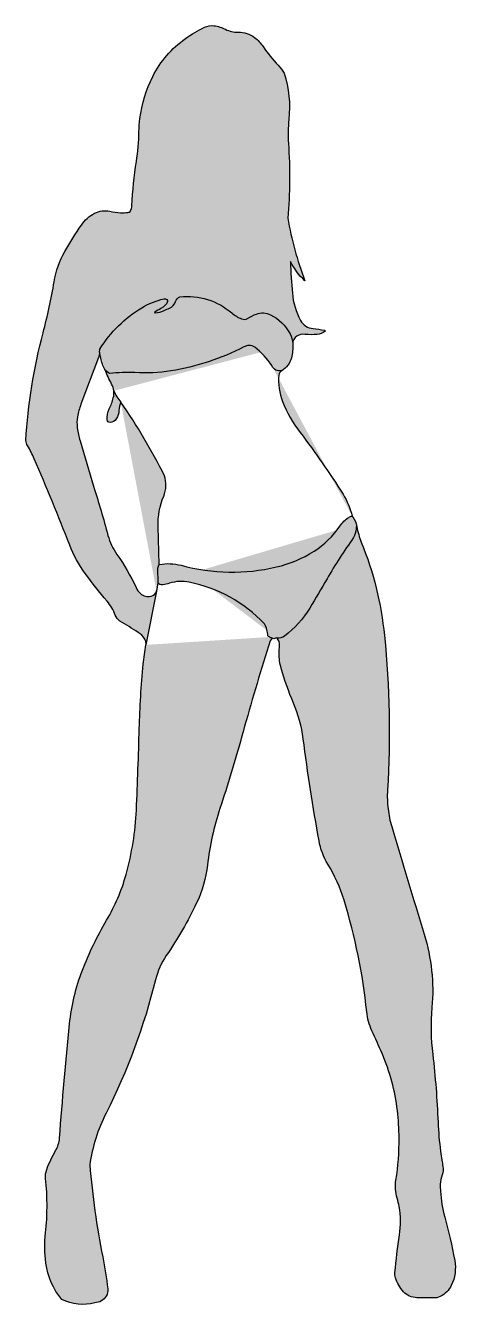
# Model space of a CAD drawing. Header units: millimetres. Extents: x 1112 to 5079, y -1316 to 2405.
# Drawn here: x 2820 to 3390, y -1316 to 382 of the extents above; entities that cross this region are included whole.
import ezdxf

# ---------------------------------------------------------------- set-up
doc = ezdxf.new("R2010")
doc.units = ezdxf.units.MM
doc.layers.add('dwgmodels.com', color=7, linetype='Continuous', true_color=0xfd634e)

msp = doc.modelspace()

# ---------------------------------------------------------------- hatches: boundary and pattern name
h = msp.add_hatch(color=256)
h.dxf.hatch_style = 1
edge = h.paths.add_edge_path(flags=16)
edge.add_line((2916.57958408356, -58.66918282587812), (2893.292369425802, -120.8138023461051))
edge.add_arc((2983.420567727424, -154.5871960331271), 96.24829479130997, 159.4577115100455, 169.6022776727724)
edge.add_arc((2934.467496331441, -145.6046377216798), 46.47792656965865, 169.6022776730136, 187.8609376167682)
edge.add_arc((3013.557406564152, -134.6849597155561), 126.3180998433668, 187.8609376166667, 195.930295230757)
edge.add_arc((5411.683755932486, 549.8104118968419), 2620.219441375042, 195.9302952307942, 197.3083459449822)
edge.add_arc((1101.455304093148, -793.3650397555543), 1894.444400038508, 15.25645549708969, 17.30834594495758, ccw=False)
edge.add_arc((3007.023526180161, -273.6168486437757), 80.73367577942314, 195.2564554971557, 215.2864078172767)
edge.add_arc((2721.286074824316, -475.8284915276424), 269.3169485952903, 24.475587449166028, 35.28640781719781, ccw=False)
edge.add_arc((2987.739727231786, -354.5356487674898), 23.44490442883579, 204.4755874492527, 228.4425681545275)
edge.add_arc((2982.792372610971, -360.1163340183747), 15.98699818019309, 228.442568154485, 282.6863482550091)
edge.add_arc((2984.126085290494, -366.0410657803724), 9.914005840073836, 282.6863482550079, 342.4719619117009)
edge.add_arc((2945.534029472014, -353.852271374122), 50.38514965112182, 342.4719619116621, 368.2107131842797)
edge.add_arc((3022.465653154173, -342.7515712473973), 27.34322525583749, 164.9041880729204, 188.2107131843585, ccw=False)
edge.add_arc((3000.491166893993, -336.824122955795), 4.58333312849021, 135.0958119270161, 164.9041880727497, ccw=False)
edge.add_line((2997.244845940539, -333.5886411008187), (2995.721986211178, -283.2589551674264))
edge.add_arc((3094.292466884151, -280.2764407183082), 98.61559233985355, 157.6672276504153, 181.7331088132555, ccw=False)
edge.add_arc((2966.453112378501, -227.7602584496663), 39.59023228593562, 337.6672276504432, 377.9151353636286)
edge.add_arc((2296.121329483972, -570.0186135667295), 791.7655813239351, 26.59323375025918, 34.82135334898648)
edge.add_arc((2981.171994779364, -131.2657642366771), 37.52085848209193, 159.1397678071074, 176.628003835921)
edge.add_arc((2920.07201772926, -127.6657244457454), 23.68508470988506, 328.18920924321014, 356.6280038359955, ccw=False)
edge.add_arc((2931.610947065541, -134.8231727167931), 10.1065738938785, 271.81079075678565, 328.18920924313244, ccw=False)
edge.add_arc((2931.81196817825, -141.1816248609647), 3.744944923443552, 184.0256330494948, 271.81079075681214, ccw=False)
edge.add_arc((2957.122107651849, -139.4003884946078), 29.11768547636497, 154.4468132773686, 184.0256330494231, ccw=False)
edge.add_arc((2855.992463127189, -91.04873683229955), 82.97641436906514, 334.4468132774257, 345.2588153770746)
edge.add_arc((2912.240002638659, -105.8482245549389), 24.81448061556142, 345.2588153771597, 388.6195820194427)
edge.add_arc((3107.149176221903, -2.833947708810527), 195.6455329466469, 201.5065545142072, 207.760901086824, ccw=False)
edge.add_arc((2960.142433310132, -53.60239590237151), 40.80907110884458, 188.4350068445011, 210.8992829511822, ccw=False)
edge.add_arc((2870.045660863139, -67.1123962634761), 50.29507939604098, 8.603376458128317, 18.24207666888448)
edge.add_arc((2892.849655967561, -50.90549060649087), 24.96766719715383, 341.8835181847111, 358.93764758807805, ccw=False)
edge = h.paths.add_edge_path()
edge.add_arc((3508.971995344358, 117.8864865672019), 548.6284414871246, 171.1860314503461, 177.3674291334341, ccw=False)
edge.add_arc((2675.33508841443, 247.1484150855897), 294.9704790669443, 351.1860314503582, 358.809807386178)
edge.add_arc((3143.39773355932, 237.4240540501214), 173.1931707154582, 172.9572795038358, 178.809807386195, ccw=False)
edge.add_arc((3140.641172763335, 237.7646036631258), 170.4156535758389, 153.16389480272, 172.9572795038339, ccw=False)
edge.add_arc((3112.236940979061, 252.1350869619652), 138.5831046126002, 125.4485453736095, 153.1638948026856, ccw=False)
edge.add_arc((3133.569093070241, 222.1716306174621), 175.3644780093368, 115.7872827149431, 125.44854537362801, ccw=False)
edge.add_arc((3066.946864450297, 360.0644296761737), 22.22093299834306, 82.03068982428869, 115.78728271494029, ccw=False)
edge.add_arc((3063.586527831955, 336.0611092759283), 46.45832667888154, 62.60894733884942, 82.0306898242477, ccw=False)
edge.add_arc((3100.683704893647, 407.6561809895276), 34.17699337146578, 242.6089473389276, 272.1366210109006)
edge.add_arc((3103.208318080902, 339.9873607004289), 33.53890513888112, 52.29338017538697, 92.1366210108032, ccw=False)
edge.add_arc((3092.344169242865, 325.9341506695786), 51.30185653064648, 33.63364430812828, 52.29338017553499, ccw=False)
edge.add_arc((3284.551275260435, 453.7989962346426), 179.5508894678082, 213.6336443080534, 223.7912694556379)
edge.add_arc((3116.629562041511, 292.8169735775076), 53.07093536632207, 29.666693255862526, 43.79126945553389, ccw=False)
edge.add_arc((3021.871901498349, 273.4081392623836), 148.0920959473495, -6.093048732832472, 17.964820107466494, ccw=False)
edge.add_arc((3350.930030697351, 238.2823475149029), 182.8354998161873, 173.9069512671161, 183.9919738026769)
edge.add_arc((2534.800771366212, 181.3279144794459), 635.2786580974771, -4.94862580365492, 3.991973802681173, ccw=False)
edge.add_arc((3636.875506957419, 209.8019089611207), 476.4972622851515, 190.0649409959733, 200.4360852626587)
edge.add_arc((3249.373943435665, 107.4247265183236), 87.04836282531426, 206.1783317575824, 227.3238601589142, ccw=False)
edge.add_line((3171.254542475839, 69.02190547291684), (3171.743268671602, 52.42562087757142))
edge.add_line((3171.743268671602, 52.42562087757142), (3173.780164010339, 26.9568390431341))
edge.add_arc((3263.27681133088, 34.11443711529212), 89.78240970134316, 184.5725639401679, 208.95576852881)
edge.add_arc((3203.392080317299, 0.9801975281274338), 21.34222529489562, 208.9557685289495, 264.2072468627713)
edge.add_arc((3180.386005856466, -225.7956739998237), 206.5976250370706, 79.96222774542821, 84.20724686265783, ccw=False)
edge.add_arc((3216.227986799245, -23.30639369624606), 0.9606725315363844, -54.98188906214568, 79.96222774727278, ccw=False)
edge.add_arc((3204.188342244083, -6.123561865064342), 21.94168181977869, 277.0899259558691, 305.01811093601134, ccw=False)
edge.add_arc((3198.660959681652, 38.3166204588023), 66.72428740464797, 262.91007404408185, 277.08992595591815, ccw=False)
edge.add_arc((3188.353232963034, -44.55755181855752), 16.78845210713689, 82.91007404409541, 120.94995217831)
edge.add_arc((3185.47318295147, -39.75484603346717), 11.18839220323843, 120.9499521782388, 183.5783036676408)
edge.add_arc((3114.568390677685, -44.18884211867547), 59.85490367098353, -14.541027956709684, 3.578303667651312, ccw=False)
edge.add_arc((3145.556593986377, -52.22661472701646), 27.84124201218195, 300.66001462370735, 345.45897204338826, ccw=False)
edge.add_arc((3163.794685986776, -82.99195065078925), 7.923739384675713, 120.6600146235997, 174.356923073902)
edge.add_arc((3230.192505053337, -89.55271753855327), 74.64490573352971, 174.3569230739563, 201.62616619494)
edge.add_arc((3321.818026683954, -53.22719488957277), 173.2084883074413, 201.6261661949627, 217.3666932835814)
edge.add_arc((2295.729016787675, -836.7867519563451), 1117.846985210488, 32.25866073693129, 37.366693283569475, ccw=False)
edge.add_arc((3163.320963746382, -289.1936305252051), 91.89668764909993, 12.506109422935424, 32.25866073689298, ccw=False)
edge.add_arc((3254.235627169454, -269.0281640035436), 1.227541557732272, 192.5061094219481, 254.1586365116963)
edge.add_arc((3229.634866189122, -288.1226288727995), 30.16153084136354, 9.681927701747725, 36.43569729258218, ccw=False)
edge.add_arc((3358.795838930555, -266.0866676711962), 100.8657200097156, 189.6819277016656, 202.027828974797)
edge.add_arc((2847.534270401727, -472.9386654031521), 450.655939057504, 5.760877527548928, 22.027828974783176, ccw=False)
edge.add_arc((2023.868420226584, -556.0354157644076), 1278.502846803944, -3.474479251951209, 5.760877527533978, ccw=False)
edge.add_arc((3437.394093487339, -641.8583973296704), 137.6258243033201, 176.5255207481703, 186.8271999317326)
edge.add_arc((3441.501332331859, -641.3666610901947), 141.7623947977205, 186.8271999315862, 196.5542238246045)
edge.add_arc((21868.41581893814, 4835.908482451342), 19365.49045401553, 196.5542238246388, 196.9961582743736)
edge.add_arc((3102.649554905854, -899.9861838030749), 257.3144193622279, -4.924504892091591, 16.99615827437782, ccw=False)
edge.add_arc((3664.937119660873, -948.433494424184), 307.0564227128637, 175.0754951078944, 186.7287162420404)
edge.add_arc((2209.056779308196, -1120.199917766388), 1158.921499908482, 2.2685189520399263, 6.728716242067378, ccw=False)
edge.add_arc((3778.431152921067, -1058.030993191737), 411.6837655021355, 182.2685189520389, 187.6796731683623)
edge.add_arc((3912.823166661546, -1039.909027558131), 547.2920948762808, 187.6796731685443, 188.9217321849489)
edge.add_arc((3653.591217827611, -1080.604410793323), 284.8853161663953, 188.921732184597, 190.6029613139928)
edge.add_arc((3353.446590201525, -1136.791007427611), 20.47304892967654, -21.048200032131376, 10.602961314260995, ccw=False)
edge.add_arc((3407.555807900567, -1157.613833636197), 37.50451165470155, 158.9517999675894, 178.852108942108)
edge.add_arc((3478.140678989641, -1159.028153943994), 108.1035508025133, 178.8521089422497, 183.8144106810571)
edge.add_arc((3544.831946898819, -1154.581676759535), 174.9428833447053, 183.8144106810392, 195.162315061507)
edge.add_arc((2658.202671745315, -1394.847424279673), 743.6642693547708, 10.611293156540285, 15.162315061592892, ccw=False)
edge.add_arc((3336.208604431393, -1267.823740507584), 53.86207959559774, -25.808283571152685, 10.611293156527609, ccw=False)
edge.add_arc((3355.8372644377, -1277.316106753933), 32.05865530953619, 296.1879400776335, 334.1917164287286, ccw=False)
edge.add_line((3369.985293486545, -1306.08398214105), (3365.256508171657, -1307.537219286063))
edge.add_line((3365.256508171657, -1307.537219286063), (3339.066243918478, -1307.537219286063))
edge.add_arc((3339.066243918488, -1283.671237827738), 23.86598145832568, 221.6701383796977, 269.999999999976, ccw=False)
edge.add_arc((3360.252562003649, -1264.814715103431), 52.22843063426831, 198.3298616202788, 221.6701383797214, ccw=False)
edge.add_arc((3327.392068858102, -1275.701286980519), 17.61153509172221, 174.979774116496, 198.329861620256, ccw=False)
edge.add_arc((4056.127374703827, -1339.716591609037), 749.1531300900813, 171.1182016786489, 174.979774116565, ccw=False)
edge.add_arc((3205.911607515573, -1206.853061001636), 111.3813367042325, 351.1182016785977, 370.5417914280856)
edge.add_arc((3205.911607515599, -1206.853061001616), 111.3813367042035, 10.54179142807807, 16.45353472169264)
edge.add_arc((3365.121933145856, -1159.833224321138), 54.6270752174548, 170.9925756870556, 196.4535347216441, ccw=False)
edge.add_arc((2975.496994451111, -1098.070941811525), 339.8626868723622, 350.9925756871146, 360.4488437647751)
edge.add_arc((2975.496994451519, -1098.070941811677), 339.862686871956, 0.4488437648012338, 6.605902918498556)
edge.add_arc((3046.071202413377, -1089.897858986215), 268.8167995010783, 6.605902918489913, 23.40687206862457)
edge.add_arc((1676.514149632555, -1682.753154297981), 1761.185360547877, 23.40687206858451, 24.48325112252147)
edge.add_arc((3352.732684539212, -919.4480422425667), 80.64613849174701, 185.9266114942988, 204.4832511225583, ccw=False)
edge.add_arc((2500.829991087712, -1007.883539624674), 775.8344720927194, 5.926611494280545, 17.11007840668785)
edge.add_arc((3036.727694334414, -842.9166870600676), 215.1202750277951, 17.11007840667764, 31.1228359753217)
edge.add_arc((3299.085894039202, -684.5094508065879), 91.35105715484674, 190.1772591913104, 211.122835975416, ccw=False)
edge.add_arc((6011.674160736571, -197.5491935601512), 2847.301963241846, 187.4157567033533, 190.1772591912146, ccw=False)
edge.add_arc((3008.911371303494, -588.3797266017888), 180.7886686847362, 7.415756703416326, 23.04868283483443)
edge.add_arc((3531.076167235158, -366.2101209094398), 386.6753458605483, 195.7839280846251, 203.0486828347635, ccw=False)
edge.add_arc((3229.764448131802, -451.381462330696), 73.55730187630861, 187.8946362578482, 195.7839280846007, ccw=False)
edge.add_arc((3229.764448131853, -451.3814623305445), 73.55730187638078, 172.2075935032503, 187.8946362579596, ccw=False)
edge.add_arc((3145.131024381236, -439.7995522467693), 11.86492624335544, 352.2075935030594, 405.7713969028463)
edge.add_arc((3152.379782360042, -432.352932329905), 1.472783036992884, 45.77139690296817, 132.9915590537409)
edge.add_arc((3149.210491721558, -428.9532802189564), 3.175016187012041, 227.0084409462451, 312.9915590537549, ccw=False)
edge.add_line((3147.045478003547, -431.2756590400386), (3144.503956735552, -434.8012621543012))
edge.add_line((3144.503956735552, -434.8012621543012), (3139.940751803642, -449.3595067188999))
edge.add_arc((6462.134847303993, -1490.683714042528), 3481.570006898551, 162.596675721092, 164.5426608731526)
edge.add_arc((1187.66619957365, -32.17249276742473), 1990.840293734594, 341.69060394691815, 344.54266087317416, ccw=False)
edge.add_arc((3433.244632634211, -775.2351116654633), 374.4851711074722, 161.6906039468946, 173.4973159331813)
edge.add_arc((2902.842787104602, -714.7782849676302), 159.3510824718319, 334.600151068165, 353.49731593319325, ccw=False)
edge.add_arc((2583.217763155204, -563.0101979062467), 513.1783117588456, 325.56834189807495, 334.60015106815393, ccw=False)
edge.add_arc((3087.016739781505, -908.3775879405209), 97.63429694270624, 145.5683418981002, 166.2201034579537)
edge.add_arc((2182.714140621729, -686.5959733109032), 833.4673491920472, 333.1957213093565, 346.2201034579344, ccw=False)
edge.add_arc((3125.984336415102, -1163.164453295962), 223.3562777142296, 153.1957213093372, 171.7236368079546)
edge.add_arc((4032.01002683409, -1034.836117888916), 1131.151916100689, 184.8774859070265, 191.1314203491542)
edge.add_arc((2361.058408198457, -1363.615495978352), 571.8381576454616, 6.797773727703714, 11.131420349160408, ccw=False)
edge.add_arc((2913.908609213699, -1297.713887476224), 15.07396450283398, -30.6480961378997, 6.797773727715196, ccw=False)
edge.add_arc((2911.452184082905, -1296.2583771162), 17.92922890938818, 270.64809613795205, 329.3519038620989, ccw=False)
edge.add_arc((2895.299638669831, -1255.81217042468), 60.62223117359065, 243.20888111142511, 285.651843868417, ccw=False)
edge.add_arc((2939.869353946999, -1249.606363120992), 93.84773146046467, 187.3178936017808, 219.9971534827392, ccw=False)
edge.add_arc((3016.620776287382, -1239.749915191542), 171.2294502127508, 173.8122049817822, 187.3178936017449, ccw=False)
edge.add_arc((2514.042882878133, -1185.26080280213), 334.2936474916612, 353.8122049818165, 366.1877950181836)
edge.add_arc((2872.587478979934, -1146.387670796483), 26.35208974327678, 159.6306320314173, 186.187795018387, ccw=False)
edge.add_arc((2999.797657674795, -1193.61931089209), 162.0475479933572, 149.7999752685317, 159.630632031122, ccw=False)
edge.add_arc((2826.197477785445, -1092.581493143794), 38.81475079103992, 329.7999752685539, 355.7159005781962)
edge.add_arc((8683.451688701778, -1531.356003537774), 5834.851051948217, 174.2217989443907, 175.7159005782678, ccw=False)
edge.add_arc((3153.852758032101, -971.8052610882136), 277.0132198916632, 158.960330468623, 174.2217989444036, ccw=False)
edge.add_arc((3307.936886783324, -1031.075051145187), 442.1035792298787, 149.4189628630739, 158.9603304686221, ccw=False)
edge.add_arc((2710.2513678317, -677.8717663325298), 252.1446040352436, 329.4189628630534, 344.4671289077107)
edge.add_arc((2583.888068210364, -642.7500381441187), 383.2980229084559, 344.4671289077164, 357.4544552751772)
edge.add_arc((-3315.363073757063, -380.4847209607755), 6288.376103052805, 357.4544552751882, 358.4424133756433)
edge.add_arc((4183.841752220644, -584.4009520357046), 1213.60062653408, 174.4048809806151, 178.4424133756295, ccw=False)
edge.add_arc((3303.127974027747, -498.1219590282091), 328.6707853979629, 169.882579539115, 174.404880980547, ccw=False)
edge.add_arc((2968.670736499168, -438.4411290619285), 11.06947597933241, 349.8825795394204, 392.1247763535342)
edge.add_arc((2954.264876125956, -447.4865914414971), 28.07974354785316, 32.12477635326079, 57.86707735365167)
edge.add_arc((1390.316181703357, -2937.454954636135), 2968.467127634572, 57.86707735370171, 58.41796094004151)
edge.add_arc((2952.657555890025, -396.1205987346159), 14.70079891278832, 199.4678426534531, 238.41796093991888, ccw=False)
edge.add_arc((2883.462784388407, -420.5800554590021), 58.68980965815388, 19.46784265363286, 40.75901242884557)
edge.add_arc((3331.334423855303, -34.54639140361189), 532.5893082064933, 215.7006839345216, 220.7590124287699, ccw=False)
edge.add_arc((3037.814617299737, -245.4670816044603), 171.1457934006261, 201.3277799871915, 215.7006839345655, ccw=False)
edge.add_arc((-354.3960552885078, -1569.929848999686), 3470.460290381338, 21.32777998714457, 23.3732932911157)
edge.add_arc((2678.646998306961, -259.0930847074462), 166.2745831935788, 23.37329329114537, 30.10522623061722)
edge.add_arc((2839.654875786467, -165.7404602574875), 19.83895500864552, 189.5436142225712, 210.1052262303448, ccw=False)
edge.add_arc((3545.240599281125, -211.9724862330542), 726.4205047094121, 165.1416878911878, 176.6109515989049, ccw=False)
edge.add_arc((2129.776248341047, 163.5508773174684), 738.0101441621936, 345.1416878911703, 350.5283570976986)
edge.add_arc((2977.371245734872, 22.1433264175968), 121.2996806731437, 150.3094758002646, 170.5283570977345, ccw=False)
edge.add_arc((3333.572308494114, -180.9521041267755), 531.3325464519943, 145.8559018041719, 150.3094758002447, ccw=False)
edge.add_arc((2933.898656500441, 90.09615667904313), 48.41828099298093, 117.7045677293143, 145.8559018041608, ccw=False)
edge.add_arc((2925.220108635818, 106.6231530162217), 29.75122978054589, 77.3016254235896, 117.70456772931439, ccw=False)
edge.add_arc((2949.394224461513, 213.9063556153848), 80.22182799219757, 257.3016254235761, 267.318781253797)
edge.add_arc((2948.436791684394, 193.4616200580691), 59.75468628820611, 267.3187812538059, 276.6576058461976)
edge.add_arc((2951.918009708904, 163.6369936279348), 29.72757819183353, 276.6576058461495, 282.3905541835541)
edge.add_line((2958.296784271759, 134.601840102805), (2960.232758143899, 139.5237665601653))
edge.add_arc((2950.978930189269, 143.1636358862207), 9.943941900707465, 338.5284690433674, 359.5495850425037)
edge = h.paths.add_edge_path(flags=16)
edge.add_line((2993.579780707438, -369.026891421744), (2979.568080081383, -440.3856601900352))
edge.add_arc((3148.140602330576, -422.488851103408), 8.854789156546085, 236.5600830937994, 262.8957008774426, ccw=False)
edge.add_arc((3148.140602330609, -422.4888511035707), 8.85478915642812, 220.3803270863725, 236.5600830930448, ccw=False)
edge.add_arc((3104.694501981454, -430.3021956608172), 36.75957636291476, 3.238591502260925, 29.38943982193625)
edge.add_arc((2999.307290605963, -542.996462037214), 189.6693812057146, 43.57250218227787, 78.54848228194369)
edge.add_arc((3026.465289935979, -408.9300565056232), 52.87991516475784, 78.54848228193487, 107.1113240696907)
edge.add_arc((2992.769398750237, -299.476827971799), 61.6426691550125, 278.23908627534576, 287.1113240697013, ccw=False)
edge.add_arc((3000.54096836363, -353.1484003627653), 7.411359220855848, 248.27141902905828, 278.2390862753174, ccw=False)
edge.add_arc((2999.133443627873, -356.6802245413651), 3.60939815973091, 200.5044478458186, 248.2714190289916, ccw=False)
edge.add_line((3258.751294343074, -280.2516979081211), (3258.311999328882, -286.1999457431211))
edge.add_arc((3227.730155634163, -283.9413896387956), 30.66513067711644, 332.9797030214413, 355.77621183579953, ccw=False)
edge.add_arc((3812.946754355175, -696.6545389563382), 685.7680939857393, 144.4431007687772, 149.874143803145)
edge.add_arc((328.1481683643387, 1325.514140781074), 3343.250068573804, 329.09802517741286, 329.8741438032585, ccw=False)
edge.add_arc((3085.058797859228, -324.5918945675201), 130.2442878575971, 306.9886204382932, 329.0980251773014, ccw=False)
edge.add_arc((3155.114566888964, -417.597466973678), 13.80611854467458, 262.8957008773903, 306.9886204383741, ccw=False)
edge.add_arc((3009.357633556792, -396.3599498479912), 63.92931116216824, 74.72867577298518, 100.92194784577418, ccw=False)
edge.add_arc((3093.778350877758, -87.16186008650021), 256.5863923924962, 254.7286757729827, 283.2730547134196)
edge.add_arc((3115.084099522229, -177.4812242796724), 163.7881032188252, 283.273054713428, 302.2631867604638)
edge.add_arc((3140.667747630005, -218.0081813303611), 115.8615208423312, 302.2631867604539, 326.2024258450469)
edge.add_arc((3270.040768950121, -304.607938324812), 39.82051587672365, 122.60519979767, 146.2024258449772, ccw=False)
edge.add_arc((3255.38561397804, -281.6968924188618), 12.62328087460854, 100.72162126417538, 122.60519979785721, ccw=False)
edge.add_arc((3157.050761048355, -65.19919240904632), 11.30466416516302, 202.1310743977686, 283.83513197388424, ccw=False)
edge.add_arc((3062.016558242464, -124.7346808186636), 101.026322876041, 33.17182299072018, 52.2188049115834)
edge.add_arc((3117.218732317424, -53.52021658990451), 10.92205029148777, 52.21880491162799, 94.26028267790156)
edge.add_arc((3117.758645201214, -60.76802151767752), 18.18993734297196, 94.26028267791422, 117.1595841187817)
edge.add_arc((2960.034175662597, 246.6638244554832), 327.34059417299, 279.26248605214715, 297.1595841187425, ccw=False)
edge.add_arc((2980.543240255708, 120.9061904286267), 199.9215836348557, 265.4766586721257, 279.26248605214715, ccw=False)
edge.add_arc((2959.014478124344, -325.1192357129348), 246.793811480253, 88.66219200998513, 96.41228713295273)
edge.add_arc((2941.726167949867, -61.20470426598091), 21.3055714527604, 218.8146413260158, 241.169031375213, ccw=False)
edge.add_line((2917.813031483249, -51.36840326629863), (2918.544065898965, -47.47023435371739))
edge.add_arc((3059.067177964101, -133.8018571442129), 164.923904022768, 121.07522531261071, 148.4351443521635, ccw=False)
edge.add_arc((3025.643374806234, -78.34037836242894), 100.1695509166014, 102.86536469599707, 121.07522531263339, ccw=False)
edge.add_arc((3004.422940815127, 14.57095861775892), 4.865703364590575, 53.53517620084301, 102.86536469601629, ccw=False)
edge.add_arc((3005.911246508864, 16.58487298895407), 2.361525868382453, -21.937484523386615, 53.53517620079771, ccw=False)
edge.add_arc((2991.629068959002, 22.33712819102324), 17.75857219147677, 296.11002551259156, 338.06251547672963, ccw=False)
edge.add_arc((3030.633815952601, -57.24621618854732), 70.86918300220961, 116.1100255124054, 123.8899744874143)
edge.add_arc((2991.396349463298, 1.167370325047598), 0.5006824790323688, 123.8899744892681, 206.9732780051129)
edge.add_arc((2991.537342500004, 1.239127056140517), 0.6588850860168146, 206.9732780023534, 273.8144250517339)
edge.add_arc((2989.434169844598, 32.78381179420202), 32.2736042915095, 273.8144250528041, 296.2814632346882)
edge.add_arc((3042.475643629193, -74.62492607429803), 87.51802693432393, 111.36049382088359, 116.2814632346035, ccw=False)
edge.add_arc((3005.609091952896, 19.63869627542086), 13.69843976448705, 291.3604938210086, 342.8119873959329)
edge.add_arc((3028.287384796622, 12.62379101406295), 10.04000715462712, 111.4677180876891, 162.811987396015, ccw=False)
edge.add_arc((3034.39437162373, -67.97276590068334), 90.4703505491588, 49.191530904595425, 96.20678984684469, ccw=False)
edge.add_arc((3124.076781585026, 35.89426318327585), 46.75681289596186, 229.1915309045522, 247.5774969684324)
edge.add_arc((3109.691390421081, 1.031558263034384), 9.042788007393654, 247.5774969684427, 301.4583886738191)
edge.add_arc((3150.480000195829, -65.63803914800131), 69.11439916247785, 110.53726593736201, 121.4583886739232, ccw=False)
edge.add_arc((3134.345412200484, -22.56953982942886), 23.12287208048779, 63.61913632344039, 110.53726593728939, ccw=False)
edge.add_arc((3118.174136870907, -55.17370061595801), 59.51712226343306, 28.14397575914171, 63.619136323413215, ccw=False)
edge.add_arc((3143.203609498174, -41.78450905705742), 31.13147535165724, 2.4510548058686936, 28.143975759270177, ccw=False)
edge.add_arc((2988.682185422349, -81.42069258984975), 56.06644838637237, 202.4710720128691, 220.5968893496554)
at = {"layer": 'dwgmodels.com'}
h = msp.add_hatch(color=1, dxfattribs=at)
h.dxf.hatch_style = 1
h.paths.add_polyline_path([(3170.654257798793, -27.10014099280124, 0.1560377961187128), (3144.619736549646, -1.854678680514326, 0.2076276447450934), (3126.2335264259, -0.9162601140897095, 0.04768848911986914), (3114.410633329704, -6.682115395869687, -0.2395291647976396), (3106.242168464968, -7.327561477951349, -0.08039645891761146), (3093.519685181177, 0.5041033707814222, 0.2080697603015471), (3024.612973625812, 21.96726179385314, 0.2278565069500824), (3018.695762262023, 15.5906952623925, -0.2283487039047068), (3010.598539361339, 6.881240943746661, 0.02147508003743343), (3003.724312807384, 3.846338717444269, -0.1141490646564549), (2989.565510036935, 0.510474753870767, -0.04062293579883176), (2999.44455084481, 6.390807951780289, 0.1851246306011697), (3008.101779097588, 15.70261939458464, 0.3417558903263714), (3007.314770181267, 18.48406379770495, 0.2186303936324215), (3003.339539255581, 19.31451322300609, 0.07962313491253344), (2973.939555809553, 7.453875710859847, 0.1199505397294764), (2918.544065898965, -47.47023435371739), (2917.813031483249, -51.36840326629863, -0.04274091839633654), (2919.794433334042, -59.7195179950063, 0.09751509560130658), (2925.125339283444, -74.5590991424533, 0.09784993696158635), (2931.452040789058, -79.86936836722339, -0.03382906518038134), (2964.776381298649, -78.39269507176141, 0.06022467328523066), (3012.722148685522, -76.4086783860023, 0.0782499473191169), (3109.455476720635, -44.58373241607137, -0.1002508893747478), (3116.407360920484, -42.62834535370212, -0.1855262489056949), (3123.910101152131, -44.88790718351129, -0.09302825654630562), (3148.649789339252, -72.7635235909795, 0.2765488980267546), (3159.754032748881, -76.1758838049202, 0.1980006045435703), (3172.506028169667, -59.21680456574063, 0.08995926147037345), (3174.093131130777, -37.91072397270273, 0.09186930720626467)])
h = msp.add_hatch(color=1, dxfattribs=at)
h.dxf.hatch_style = 1
h.paths.add_polyline_path([(2943.716096338826, -129.058844835047, -0.07645527524943829), (2946.110559018692, -117.9049804410501, -0.07925411279374044), (2936.872715159426, -102.8502382158564, -0.09488171535840143), (2936.237717102483, -112.1623475132655, -0.04721128851232721), (2930.852561032838, -126.8405107908996, 0.129783349778756), (2928.076262997503, -141.4445303233734, 0.4029361891733786), (2931.930304692222, -144.9246996597213, 0.2510825324699845), (2940.199447201792, -140.1505080058501, 0.1247284875004792)])
h = msp.add_hatch(color=1, dxfattribs=at)
h.dxf.hatch_style = 1
h.paths.add_polyline_path([(3219.808776858768, -352.4667727875676, -0.02370183257683356), (3255.048053676303, -297.8727458543217, 0.09979788455985922), (3258.311999328882, -286.1999457431948), (3258.751294343074, -280.2516979081611, 0.09324562665162643), (3253.900539222446, -270.2090849762299, -0.2756924880391148), (3253.037211585131, -269.2939804123916, 0.09577637893363454), (3248.583593939587, -271.062996451913, 0.1033277144945505), (3236.949600835516, -282.4573609621621, -0.1048361944720028), (3202.515687363612, -315.9812611156049, -0.08305023804544183), (3152.688544487912, -336.8940483398583, -0.1251963802251196), (3026.195992009405, -334.6880234122891, 0.1147899463569616), (2997.244845940539, -333.5886411008187, 0.1308019823226246), (2996.065996937377, -335.6304674687553, 0.1020459172291848), (2995.402708403864, -346.6565666165643, -0.05621233947576914), (2995.752718888554, -357.9445248667289, 0.2114940724900956), (2997.797207640844, -360.033167795058, 0.1315089767784852), (3001.603046601911, -360.4832647320854, 0.03873179082157503), (3010.906473499152, -358.3908770611861, -0.1252782031175986), (3036.963998222385, -357.1028189548051, -0.1538074333624861), (3136.723278003814, -412.2626845562872, -0.1146024026710177), (3141.395371065864, -428.2255004906183, 0.07071502407906319), (3143.261062476591, -429.8778552190015, 0.1154192757117246), (3147.045478003547, -431.2756590400386, 0.3938253872649592), (3151.37550543957, -431.2756590400386, -0.4000735154730858), (3153.407082270987, -431.2975912632228, 0.1948010993446172), (3163.421106382604, -428.6251734854759, 0.09677086456749681), (3196.814545010489, -391.4815611700233, 0.003386469297203405)])

# ---------------------------------------------------------------- linework, layer by layer
msp.add_line((2993.579780707438, -369.026891421744), (2979.568080081383, -440.3856601900352))
msp.add_lwpolyline([(2960.922564829507, 143.0854651365607, -0.02697797758839994), (2966.822277188341, 201.9510445684373, 0.03327727321826145), (2970.241928652667, 241.021498921551, -0.02554202260001338), (2971.511303871299, 258.6591587491494, -0.08658030506730406), (2988.579026266041, 314.697032367254, -0.1215240052807448), (3031.86267564182, 365.0299688458026, -0.04218019939108608), (3057.280064075148, 380.0724988939637, -0.1483653875507135), (3070.027633605245, 382.0707634174123, -0.08494678218456561), (3084.960198448283, 377.3108646956443, 0.1295564304247353), (3101.957906226959, 373.5029485381856, -0.1756218086575042), (3123.721331333083, 366.5217618662873, -0.08159884213634364), (3135.057897140836, 354.3492511013756, 0.04435004424201257), (3154.939649219315, 329.5438220821825, -0.06170823796568996), (3162.743926502921, 319.084626136817, -0.105359531843049), (3169.127399877569, 257.689135503666, 0.04403263693451809), (3168.538124138791, 225.5539377568657, -0.03903052642943697), (3167.711393782851, 126.5272076745659, 0.0452835684880479), (3190.367900413734, 43.42703626733419, -0.0925274779081207), (3171.254542475839, 69.02190547291684), (3171.743268671602, 52.42562087757142), (3173.780164010339, 26.9568390431341, 0.1067950503480367), (3184.717767381149, -9.352305406826417, 0.2458617395434157), (3201.237999652727, -20.25304332268479, -0.01852450860612284), (3216.395429499313, -22.3604261201408, -0.6678259950853702), (3216.779254646051, -24.09315635037092, -0.1224664968807343), (3206.896538158453, -27.89747001150863, -0.06195034578010968), (3190.425381204852, -27.89747001150863, 0.1675214881278793), (3179.719114308082, -30.1594922546501, 0.280279359902071), (3174.306603258254, -40.45314256684651, -0.07922563586404202), (3172.50602816969, -59.21680456565446, -0.198000604544431), (3159.754032748879, -76.1758838049218, 0.238680490628294), (3155.90934700389, -82.21280049758298, 0.1195492177811538), (3160.801983257155, -117.0630326370965, 0.06878920135478303), (3184.15753887493, -158.3498400138769, -0.02229168784928997), (3241.033135911141, -240.1444766251507, -0.08640080298835966), (3253.037211585131, -269.2939804123916, 0.2756924880390515), (3253.900539222446, -270.2090849762299, -0.117268504332691), (3259.366793231293, -283.050109079486, 0.05392132452491512), (3265.293135319294, -303.9170508368898, -0.07109739881095514), (3295.914162513316, -427.7031952740581, -0.0403186718465532), (3300.021240352227, -633.5177296892925, 0.04497985250897461), (3300.744148237554, -658.2187145148309, 0.04246765090324194), (3305.614915383612, -681.7579753514565, 0.001928305196505057), (3348.725601693015, -824.7712277815281, -0.09593967802429151), (3359.014142607728, -922.0748366404132, 0.050890634320594), (3359.995686158694, -984.410832608899, -0.01946373930384418), (3367.070026201178, -1074.326581605806, 0.02361500266362765), (3370.439914288942, -1113.046190886933, 0.005419557894526651), (3372.1526968137, -1124.785880401401, 0.007335877536508822), (3373.570079025649, -1133.023922344644, -0.1389890056812127), (3372.553649041784, -1144.143968392546, 0.08705036653630308), (3370.058822780655, -1156.86250057108, 0.02165551020016449), (3370.276602639799, -1166.219727437114, 0.04955507822715709), (3375.979046725533, -1200.338758572403, -0.01986018965817879), (3389.149592521582, -1257.905303211468, -0.1602616610751681), (3384.698256044921, -1291.273203289515, -0.1673595479950052), (3369.985293486545, -1306.08398214105), (3365.256508171657, -1307.537219286063), (3339.066243918478, -1307.537219286063, -0.2140613435767381), (3321.238718818156, -1299.538323879253, -0.1021947223831857), (3310.674113099969, -1281.239890013419, -0.1022379770908057), (3309.848093916382, -1274.160147294688, -0.01685088301355835), (3315.957366622937, -1224.049952247024, 0.08495490056237395), (3315.413019254058, -1186.475549050945, 0.02580056884878315), (3312.73185042098, -1175.305670116621, -0.1115537000952964), (3311.168515647976, -1151.280675747001, 0.04128418396902937), (3315.349252954282, -1095.408552209021, 0.02687170373295419), (3313.103305377979, -1058.973310803503, 0.07343966111358677), (3292.766257021267, -983.1082446690307, 0.004696624155366156), (3279.338048722111, -952.8699974053816, -0.08114602130611961), (3272.517602319549, -927.7751208493046, 0.04883584791478935), (3242.327020894456, -779.6264852426339, 0.06121849397190616), (3220.883803404588, -731.7264886603498, -0.09164762582933132), (3209.172171250724, -700.6506433779196, -0.01204991084508984), (3188.187870280741, -565.0456391060161, 0.06831749716725855), (3175.268137319985, -517.5985912242486, -0.03170909350647139), (3158.980673428374, -471.3898080408435, -0.03443713301245638), (3156.904298400372, -461.4846915390244, -0.06855473138983807), (3156.886387740709, -441.4082495604407, 0.2380667091831533), (3153.407082270987, -431.2975912632228, 0.4000735154730973), (3151.37550543957, -431.2756590400386, -0.3938253872649832), (3147.045478003547, -431.2756590400386), (3144.503956735552, -434.8012621543012), (3139.940751803642, -449.3595067188999, 0.008491166086513628), (3106.496136489597, -562.772858723185, -0.01244508839403345), (3077.718158058338, -657.5912879642419, 0.05156212199786918), (3061.168692592484, -732.8247565448328, -0.08264180804883091), (3046.790424074377, -783.1291832482111, -0.03942911571171006), (3006.487853863549, -853.1729280619438, 0.09035499825549476), (2992.192561498767, -885.1218111850576, -0.05689084600430167), (2926.627211491705, -1062.443236381981, 0.08101986465419714), (2904.95425679917, -1131.01277061323, 0.02729471197515311), (2922.13854004761, -1253.216382832037, -0.01891135453832712), (2928.876605374604, -1295.929651852817, -0.1648580523340132), (2926.876958183577, -1305.398048512288, -0.2618965332075489), (2911.654984643839, -1314.186459033062, -0.1873389458821146), (2867.974823880631, -1309.926950376188, -0.1435644741357165), (2846.786039319861, -1261.560159099707, -0.05899799361848779), (2846.388917904795, -1221.293506771388, 0.05405124374405663), (2846.388917904795, -1149.228098832871, -0.1163989362743558), (2847.883232511678, -1137.21527523843, -0.04292065884405864), (2859.744080410554, -1112.106101495399, 0.113564016641292), (2864.9037763989, -1095.481032178981, -0.006519340576530308), (2878.247018753533, -943.9161866779577, -0.06668932156559976), (2895.307432849699, -872.3535701972451, -0.04165613929264991), (2927.325293477228, -806.1519758308368, 0.06575453259570489), (2953.186888852371, -745.3938661999418, 0.05672863783919396), (2966.807865149149, -659.7736534443648, 0.004310807133534753), (2970.689538695307, -551.4132642948407, -0.01761888126134765), (2976.023071770422, -466.0771764054607, -0.01973482387802302), (2979.568080081383, -440.3856601900352, 0.1864323435246391), (2978.045387704373, -432.5547708297308, 0.1127967332085708), (2969.200077691272, -423.7082031042573, 0.002403687723463916), (2944.958469904708, -408.6440792278709, -0.1716073588286467), (2938.797220876189, -401.0200478851311, 0.09316843661757379), (2927.918102490115, -382.2627166919865, -0.02207470628413548), (2898.831129938812, -345.3393642444662, -0.06279597132292998), (2878.38974443181, -307.713306468102, 0.008925472513707464), (2831.277030101959, -193.1286214680922, 0.02938204954916918), (2822.49208328778, -175.6914747526062, -0.08995844937036665), (2820.090498271176, -169.0297258706978, -0.0500859225360133), (2843.109481634554, -25.69676775462631, 0.02350810734427233), (2857.725223366007, 42.10433497717804, -0.08845110426990772), (2871.996582447649, 82.22487823270058, -0.01943482880015743), (2893.826302934071, 117.2721831355921, -0.123454889826019), (2911.388386166986, 132.9635996145626, -0.1781403757785593), (2931.759980211977, 135.6466909332676, 0.04373594228175252), (2945.6415261771, 133.7723494632155, 0.04077087750671721), (2955.364501482032, 134.1098772836431, 0.02501992491990306), (2958.296784271759, 134.601840102805), (2960.232758143899, 139.5237665601653, 0.09198000630776147), (2960.922564829507, 143.0854651365607, 6.29999919017512)], format="xyb", close=True)
for points in [[(2917.813031483249, -51.36840326629863), (2918.544065898965, -47.47023435371739, -0.1199505397293205), (2973.939555809466, 7.453875710807552, -0.07962313491278394), (3003.339539255579, 19.31451322300563, -0.2186303936325085), (3007.314770181267, 18.48406379770495, -0.3417558903270287), (3008.101779097586, 15.70261939457941, -0.1851246306004191), (2999.444550844852, 6.390807951800525, 0.03395947683149945), (2991.117168979876, 1.582991790429332, 0.3792818198892242), (2990.950132144364, 0.9402733213391912, 0.3002100861898939), (2991.581174902454, 0.581701564490686, 0.09834618718604968), (3003.724312807415, 3.84633871745973, -0.02147508003740784), (3010.598539361363, 6.881240943755984, 0.2283487039040501), (3018.695762262021, 15.59069526238454, -0.2278565069503013), (3024.612973625812, 21.96726179385314, -0.2080697603014799), (3093.51968518116, 0.5041033707966562, 0.08039645891774895), (3106.242168464971, -7.327561477952258, 0.2395291647971536), (3114.410633329691, -6.68211539587719, -0.04768848912008129), (3126.233526425942, -0.9162601140742481, -0.2076276447443958), (3144.61973654963, -1.854678680506368, -0.156037796118159), (3170.654257798724, -27.1001409926721, -0.1125785360731306), (3174.306603258254, -40.45314256684651, 0.1012418347755616)], [(3159.754032748879, -76.17588380492089, -0.3724135870295365), (3146.57897424242, -69.4579613600672, 0.08330000848131239), (3123.910101152123, -44.88790718350538, 0.185526248905336), (3116.40736092049, -42.62834535370166, 0.1002508893749868), (3109.455476720625, -44.5837324160766, -0.07824994731910692), (3012.722148685523, -76.40867838600207, -0.06022467328523255), (2964.776381298649, -78.39269507176141, 0.1145821184063088), (2964.776381298649, -78.39269507176141, 0.03382906518038106), (2931.452040789058, -79.86936836722339, -0.09784993696158921), (2925.125339283444, -74.5590991424533, -2.367835020243793)], [(2916.57958408356, -58.66918282587812), (2893.292369425802, -120.8138023461051, 0.04429295173895542), (2888.752800238126, -137.2162994291175, 0.07983741570702474), (2888.426325709308, -151.9613873595263, 0.03522377142977651), (2892.090386761945, -169.3551983707657, 0.006012953021254446), (2910.114473480538, -229.7414119433597, -0.008953300276789516), (2929.135092270833, -294.8611012314586, 0.0876203570323375), (2941.122673133574, -320.2537864998258, -0.04720612074392611), (2966.401631606026, -364.249001368069, 0.1049585720485238), (2972.187070441298, -372.0792632877228, 0.2412040470608137), (2986.303337385219, -375.7130399900689, 0.2669468451391364), (2993.579780707438, -369.0268914217449, 0.1127810475635034), (2995.402708403864, -346.6565666165625, -0.1020459172293387), (2996.065996937377, -335.6304674687362, -0.1308019823215543), (2997.244845940539, -333.5886411008187), (2995.721986211178, -283.2589551674264, -0.1053948804075036), (3003.073781253112, -242.8039648955692, 0.1774425267750858), (3004.1237401488, -215.5819869858678, 0.03591737778449677), (2946.110559018689, -117.9049804410588, 0.0764552752492495), (2943.716096338827, -129.0588448350281, -0.1247284875009391), (2940.19944720178, -140.1505080058705, -0.2510825324692845), (2931.930304692225, -144.9246996597212, -0.4029361891731646), (2928.076262997503, -141.4445303233788, -0.1297833497789904), (2930.852561032847, -126.8405107908802, 0.04721128851242121), (2936.237717102496, -112.1623475132146, 0.1914873028013574), (2934.022633170924, -93.96228936602984, -0.02729651157344221), (2925.125339283444, -74.5590991424524, 0.1161621154137823), (2925.125339283444, -74.5590991424533, -0.09833401880891537), (2919.774798256385, -59.58857372584589, 0.04208157739506213), (2917.813031483249, -51.36840326629863, -0.07455032929407072), (2916.57958408356, -58.66918282587812, -0.6825596015276342)], [(2997.244845940539, -333.5886411008187, -0.1147899463569665), (3026.195992009405, -334.6880234122891, 0.1251963802251191), (3152.688544487912, -336.8940483398574, 0.08305023804543722), (3202.515687363612, -315.9812611156067, 0.1048361944720473), (3236.949600835516, -282.4573609621475, -0.1033277144943638), (3248.583593939587, -271.0629964519194, -0.09577637893387121), (3253.037211585131, -269.2939804123916, 0.2117160360491037)], [(3258.751294343074, -280.2516979081211), (3258.311999328882, -286.1999457431211, -0.09979788456046927), (3255.048053676303, -297.8727458543217, 0.02370183257679766), (3219.808776858768, -352.4667727874839, -0.003386469297216256), (3196.81454501046, -391.4815611700869, -0.09677086456733264), (3163.421106382604, -428.6251734854695, -0.1948010993448245), (3153.407082270987, -431.2975912632228, -3.200617289214671)], [(3147.045478003547, -431.2756590400386, -0.1154192757117218), (3143.261062476591, -429.8778552190015, -0.07071502407906252), (3141.395371065864, -428.2255004906183, 0.1146024026710178), (3136.723278003814, -412.2626845562872, 0.1538074333624838), (3036.963998222385, -357.1028189548051, 0.1252782031176025), (3010.906473499152, -358.3908770611852, -0.03873179082159346), (3001.603046601911, -360.4832647320864, -0.1315089767779507), (2997.797207640873, -360.0331677950626, -0.2114940724876939), (2995.752718888612, -357.9445248667707, -1.163568373363631)]]:
    msp.add_lwpolyline(points, format="xyb")
msp.add_arc((2988.682185422349, -81.42069258984975), 56.06644838637237, 202.4710720128691, 220.5968893496554)

doc.saveas('drawing.dxf')
